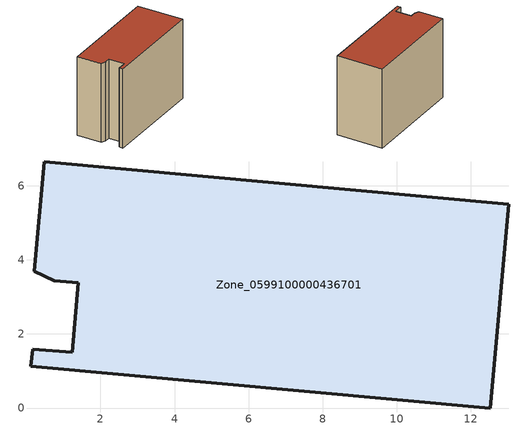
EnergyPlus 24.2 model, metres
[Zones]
Zone_0599100000436701
 floor ground (C_G): 1.24,1.5 1.39,3.39 0.76,3.44 0.22,3.7 0.48,6.64 13.02,5.51 12.52,0 0.12,1.13 0.17,1.59 z0
 wall outside (C_F): 1.39,3.39 1.24,1.5 0.17,1.59 0.12,1.13 12.52,0 13.02,5.51 0.48,6.64 0.22,3.7 0.76,3.44 1.39,3.39 z0:9.55
 roof outside (C_R): 0.22,3.7 0.76,3.44 1.39,3.39 1.24,1.5 0.17,1.59 0.12,1.13 12.52,0 13.02,5.51 0.48,6.64 z9.55
[BUILDING]
Pand.0599100000436701: North Axis=0; Terrain=City; Loads Convergence Tolerance Value=0.04; Temperature Convergence Tolerance Value=0.4; Solar Distribution=FullExterior; Maximum Number of Warmup Days=25; Minimum Number of Warmup Days=1
[Site:Location]
Rotterdam.The.Hague.AP_ZH_NLD Design_Conditions: Latitude=51.96; Longitude=4.45; Time Zone=1; Elevation=-4.5
[SITE:GROUNDTEMPERATURE:BUILDINGSURFACE]
18, 18, 18, 18, 18, 18, 18, 18, 18, 18, 18, 18
[MATERIAL] Thermal Absorptance=0.9; Solar Absorptance=0.7; Visible Absorptance=0.7
Name | Roughness | Thickness | Conductivity | Density | Specific Heat
G.TI.2006-2014 | MediumSmooth | 0.15 | 0.06 | 540 | 1210
F.TI.2006-2014 | Rough | 0.3 | 0.12 | 1920 | 840
R.TI.2006-2014 | MediumRough | 0.2 | 0.08 | 1500 | 1000
[CONSTRUCTION]
C_G: G.TI.2006-2014
C_F: F.TI.2006-2014
C_R: R.TI.2006-2014
[ZONE]
Zone_0599100000436701: Type=1; Multiplier=1; Ceiling Height=Autocalculate; Volume=Autocalculate; Floor Area=autocalculate; Part of Total Floor Area=Yes
[ZONEINFILTRATION:DESIGNFLOWRATE]
Infil_Zone_0599100000436701: Zone or ZoneList or Space or SpaceList=Zone_0599100000436701; Schedule=AlwaysOn; Design Flow Rate Calculation Method=Flow/Area; Flow Rate per Floor Area=0.0015; Constant Term Coefficient=1; Temperature Term Coefficient=0; Velocity Term Coefficient=0; Velocity Squared Term Coefficient=0
[HVACTEMPLATE:ZONE:IDEALLOADSAIRSYSTEM]
Zone_0599100000436701: Maximum Heating Supply Air Temperature=50; Minimum Cooling Supply Air Temperature=13; Maximum Heating Supply Air Humidity Ratio=0.0156; Minimum Cooling Supply Air Humidity Ratio=0.0077; Heating Limit=NoLimit; Cooling Limit=NoLimit; Dehumidification Control Type=ConstantSensibleHeatRatio; Cooling Sensible Heat Ratio=0.7; Dehumidification Setpoint=60; Humidification Control Type=None; Humidification Setpoint=30; Outdoor Air Method=None; Outdoor Air Flow Rate per Person=0.00944; Outdoor Air Flow Rate per Zone Floor Area=0; Outdoor Air Flow Rate per Zone=0; Demand Controlled Ventilation Type=None; Outdoor Air Economizer Type=NoEconomizer; Heat Recovery Type=None; Sensible Heat Recovery Effectiveness=0.7; Latent Heat Recovery Effectiveness=0.65
[ZONECONTROL:THERMOSTAT]
ThermostatControl_Zone_0599100000436701: Zone or ZoneList=Zone_0599100000436701; Control Type Schedule=DualSetpointControlType; Control 1=Thermostat_Zone_0599100000436701; Temperature Difference Between Cutout And Setpoint=0
[THERMOSTATSETPOINT:DUALSETPOINT]
Thermostat_Zone_0599100000436701: Heating Setpoint Temperature Schedule=HeatingSetpoint_Zone_0599100000436701; Cooling Setpoint Temperature Schedule=CoolingSetpoint_Zone_0599100000436701
[SCHEDULE:COMPACT]
HeatingSetpoint_Zone_0599100000436701: Through: 12/31, For: AllDays, Until: 24:00, 21
CoolingSetpoint_Zone_0599100000436701: Through: 12/31, For: AllDays, Until: 24:00, 24
DualSetpointControlType: Through: 12/31, For: AllDays, Until: 24:00, 4
AlwaysOn: Through: 12/31, For: AllDays, Until: 24:00, 1
